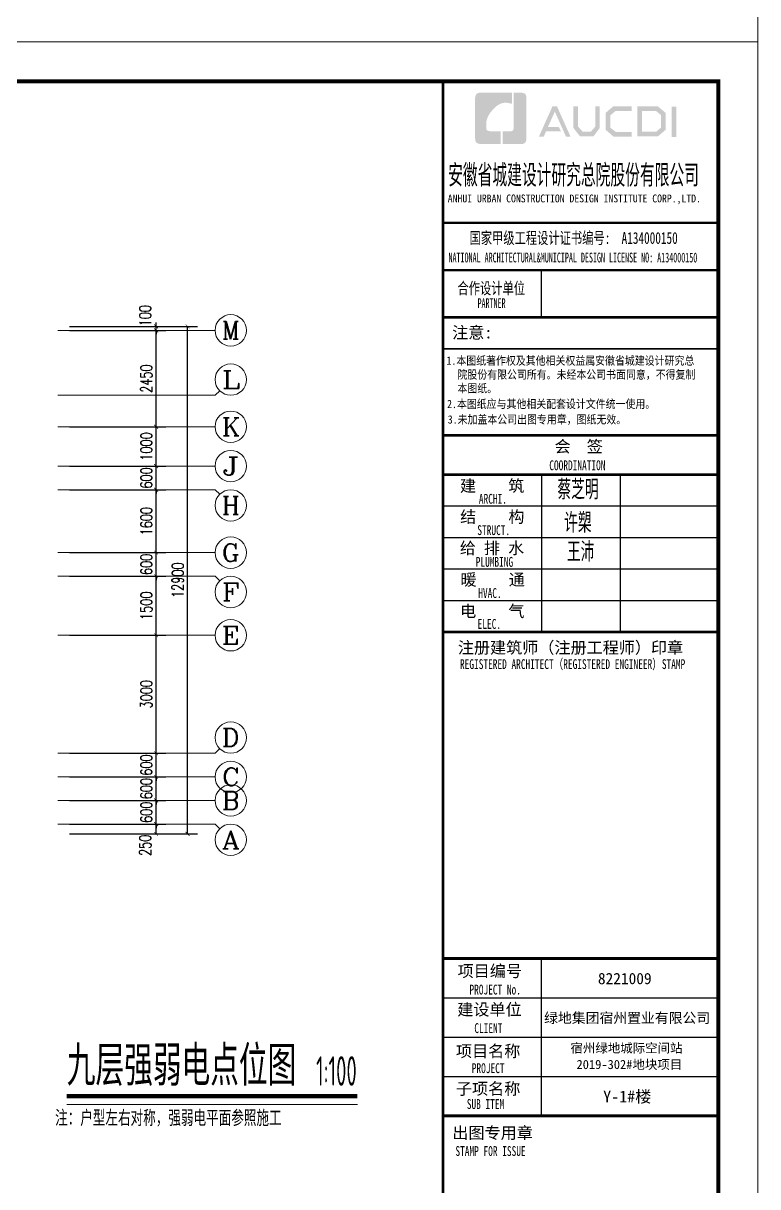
# Model space of a CAD drawing. Extents: x 3753737 to 4713801, y -857380 to 24339.
# Drawn here: x 4260236 to 4278911, y -777755 to -748179 of the extents above; entities that cross this region are included whole.
import ezdxf
from ezdxf.enums import TextEntityAlignment as Align

# ---------------------------------------------------------------- set-up
doc = ezdxf.new("R2010")
doc.units = 0
doc.header["$LTSCALE"] = 1000
doc.header["$MEASUREMENT"] = 0
doc.layers.get('0').update_dxf_attribs({"linetype": 'CONTINUOUS'})
doc.layers.get('Defpoints').update_dxf_attribs({"linetype": 'CONTINUOUS'})
for name, color, linetype in [('!!DIM-照明', 7, 'CONTINUOUS'), ('!!电气', 1, 'CONTINUOUS'), ('PUB_TITLE', 4, 'CONTINUOUS'), ('图签文字', 4, 'CONTINUOUS')]:
    doc.layers.add(name, color=color, linetype=linetype)
for name, color, linetype, lineweight in [('AXIS', 114, 'CONTINUOUS', 20), ('AXIS_TEXT', 7, 'CONTINUOUS', 20), ('DIM_SYMB', 252, 'CONTINUOUS', 20), ('图框', 147, 'CONTINUOUS', 20), ('图签', 147, 'CONTINUOUS', 18)]:
    doc.layers.add(name, color=color, linetype=linetype, lineweight=lineweight)
doc.styles.add('_TCH_AXIS', font='COMPLEX', dxfattribs={"bigfont": 'GBCBIG'})
doc.styles.add('_TCH_DIM_T3', font='SIMPLEX.shx', dxfattribs={"width": 0.705882, "bigfont": 'GBCBIG.shx'})
doc.styles.add('_TEL_DIM', font='SIMPLEX', dxfattribs={"width": 0.8, "height": 3.5, "bigfont": 'HZTXT'})
doc.styles.add('COMPLEX', font='COMPLEX')
doc.styles.add('HT', font='simhei.ttf')
doc.styles.get("Standard").update_dxf_attribs({"font": 'gbenor.shx', "bigfont": 'gbcbig.shx'})
doc.styles.add('宋体', font='', dxfattribs={"height": 4})
doc.styles.add('建筑图签-1', font='simhei.ttf', dxfattribs={"width": 0.7})
doc.styles.add('建筑图签-2', font='TXT.shx', dxfattribs={"width": 0.5, "bigfont": 'HZTXT.shx'})
doc.styles.get('宋体').set_extended_font_data('SimSun')
doc.dimstyles.new('_TCH_ARCH&&100', dxfattribs={"dimtxt": 297.5, "dimasz": 100, "dimexe": 250, "dimexo": 300, "dimgap": 100, "dimtad": 1, "dimdec": 0, "dimzin": 0, "dimdsep": 46, "dimtxsty": '_TCH_DIM_T3', "dimblk": 'ARCHTICK', "dimcen": 0.09, "dimclrt": 7, "dimazin": 2, "dimtfac": 1, "dimtdec": 0, "dimtix": 1, "dimtmove": 2, "dimatfit": 3, "dimfxl": 1, "dimtolj": 1, "dimtzin": 0, "dimarcsym": 0})

# ---------------------------------------------------------------- blocks, each defined once
blk = doc.blocks.new('_ArchTick')
at = {"color": 0, "linetype": 'ByBlock', "const_width": 0.15}
blk.add_lwpolyline([(-0.5, -0.5), (0.5, 0.5)], dxfattribs=at)
blk = doc.blocks.new('*D539')
at = {"layer": 'AXIS', "color": 0, "lineweight": -2, "transparency": 16777216}
for p, q in [((64102, -6232), (67352, -6232)), ((67102, -19132), (67102, -6232)), ((64102, -19132), (67352, -19132))]:
    blk.add_line(p, q, dxfattribs=at)
at = {"layer": 'Defpoints', "color": 0, "transparency": 16777216}
for p in [(63802, -6232), (67102, -6232), (63802, -19132)]:
    blk.add_point(p, dxfattribs=at)
at = {"layer": 'AXIS', "color": 0, "lineweight": -2, "transparency": 16777216, "xscale": 100, "yscale": 100, "zscale": 100}
for p, rotation in [((67102, -6232), 90), ((67102, -19132), 270)]:
    blk.add_blockref('_ArchTick', p, dxfattribs=dict(at, rotation=rotation))
at = {"layer": 'AXIS', "color": 7, "transparency": 16777216, "insert": (66854, -12682), "char_height": 297.5, "attachment_point": 5, "rotation": 90, "style": '_TCH_DIM_T3'}
blk.add_mtext('\\A1;12900', dxfattribs=at)
blk = doc.blocks.new('*D540')
at = {"layer": 'AXIS', "color": 0, "lineweight": -2, "transparency": 16777216}
for p, q in [((64102, -18882), (66552, -18882)), ((66302, -19132), (66302, -18882)), ((64102, -19132), (66552, -19132))]:
    blk.add_line(p, q, dxfattribs=at)
at = {"layer": 'Defpoints', "color": 0, "transparency": 16777216}
for p in [(63802, -18882), (66302, -18882), (63802, -19132)]:
    blk.add_point(p, dxfattribs=at)
at = {"layer": 'AXIS', "color": 0, "lineweight": -2, "transparency": 16777216, "xscale": 100, "yscale": 100, "zscale": 100}
for p, rotation in [((66302, -18882), 90), ((66302, -19132), 270)]:
    blk.add_blockref('_ArchTick', p, dxfattribs=dict(at, rotation=rotation))
at = {"layer": 'AXIS', "color": 7, "transparency": 16777216, "insert": (66027, -19421), "char_height": 297.5, "attachment_point": 5, "rotation": 90, "style": '_TCH_DIM_T3'}
blk.add_mtext('\\A1;250', dxfattribs=at)
blk = doc.blocks.new('*D541')
at = {"layer": 'AXIS', "color": 0, "lineweight": -2, "transparency": 16777216}
for p, q in [((64102, -18282), (66552, -18282)), ((66302, -18282), (66302, -18182)), ((66302, -18882), (66302, -18282)), ((64102, -18882), (66552, -18882)), ((66302, -18882), (66302, -18982))]:
    blk.add_line(p, q, dxfattribs=at)
at = {"layer": 'Defpoints', "color": 0, "transparency": 16777216}
for p in [(63802, -18282), (66302, -18282), (63802, -18882)]:
    blk.add_point(p, dxfattribs=at)
at = {"layer": 'AXIS', "color": 0, "lineweight": -2, "transparency": 16777216, "xscale": 100, "yscale": 100, "zscale": 100}
for p, rotation in [((66302, -18282), 270), ((66302, -18882), 90)]:
    blk.add_blockref('_ArchTick', p, dxfattribs=dict(at, rotation=rotation))
at = {"layer": 'AXIS', "color": 7, "transparency": 16777216, "insert": (66054, -18582), "char_height": 297.5, "attachment_point": 5, "rotation": 90, "style": '_TCH_DIM_T3'}
blk.add_mtext('\\A1;600', dxfattribs=at)
blk = doc.blocks.new('*D542')
at = {"layer": 'AXIS', "color": 0, "lineweight": -2, "transparency": 16777216}
for p, q in [((64102, -17682), (66552, -17682)), ((66302, -17682), (66302, -17582)), ((66302, -18282), (66302, -17682)), ((64102, -18282), (66552, -18282)), ((66302, -18282), (66302, -18382))]:
    blk.add_line(p, q, dxfattribs=at)
at = {"layer": 'Defpoints', "color": 0, "transparency": 16777216}
for p in [(63802, -17682), (66302, -17682), (63802, -18282)]:
    blk.add_point(p, dxfattribs=at)
at = {"layer": 'AXIS', "color": 0, "lineweight": -2, "transparency": 16777216, "xscale": 100, "yscale": 100, "zscale": 100}
for p, rotation in [((66302, -17682), 270), ((66302, -18282), 90)]:
    blk.add_blockref('_ArchTick', p, dxfattribs=dict(at, rotation=rotation))
at = {"layer": 'AXIS', "color": 7, "transparency": 16777216, "insert": (66054, -17982), "char_height": 297.5, "attachment_point": 5, "rotation": 90, "style": '_TCH_DIM_T3'}
blk.add_mtext('\\A1;600', dxfattribs=at)
blk = doc.blocks.new('*D543')
at = {"layer": 'AXIS', "color": 0, "lineweight": -2, "transparency": 16777216}
for p, q in [((64102, -17082), (66552, -17082)), ((66302, -17082), (66302, -16982)), ((66302, -17682), (66302, -17082)), ((64102, -17682), (66552, -17682)), ((66302, -17682), (66302, -17782))]:
    blk.add_line(p, q, dxfattribs=at)
at = {"layer": 'Defpoints', "color": 0, "transparency": 16777216}
for p in [(63802, -17082), (66302, -17082), (63802, -17682)]:
    blk.add_point(p, dxfattribs=at)
at = {"layer": 'AXIS', "color": 0, "lineweight": -2, "transparency": 16777216, "xscale": 100, "yscale": 100, "zscale": 100}
for p, rotation in [((66302, -17082), 270), ((66302, -17682), 90)]:
    blk.add_blockref('_ArchTick', p, dxfattribs=dict(at, rotation=rotation))
at = {"layer": 'AXIS', "color": 7, "transparency": 16777216, "insert": (66054, -17382), "char_height": 297.5, "attachment_point": 5, "rotation": 90, "style": '_TCH_DIM_T3'}
blk.add_mtext('\\A1;600', dxfattribs=at)
blk = doc.blocks.new('*D544')
at = {"layer": 'AXIS', "color": 0, "lineweight": -2, "transparency": 16777216}
for p, q in [((64102, -14082), (66552, -14082)), ((66302, -17082), (66302, -14082)), ((64102, -17082), (66552, -17082))]:
    blk.add_line(p, q, dxfattribs=at)
at = {"layer": 'Defpoints', "color": 0, "transparency": 16777216}
for p in [(63802, -14082), (66302, -14082), (63802, -17082)]:
    blk.add_point(p, dxfattribs=at)
at = {"layer": 'AXIS', "color": 0, "lineweight": -2, "transparency": 16777216, "xscale": 100, "yscale": 100, "zscale": 100}
for p, rotation in [((66302, -14082), 90), ((66302, -17082), 270)]:
    blk.add_blockref('_ArchTick', p, dxfattribs=dict(at, rotation=rotation))
at = {"layer": 'AXIS', "color": 7, "transparency": 16777216, "insert": (66054, -15582), "char_height": 297.5, "attachment_point": 5, "rotation": 90, "style": '_TCH_DIM_T3'}
blk.add_mtext('\\A1;3000', dxfattribs=at)
blk = doc.blocks.new('*D545')
at = {"layer": 'AXIS', "color": 0, "lineweight": -2, "transparency": 16777216}
for p, q in [((64102, -12582), (66552, -12582)), ((66302, -14082), (66302, -12582)), ((64102, -14082), (66552, -14082))]:
    blk.add_line(p, q, dxfattribs=at)
at = {"layer": 'Defpoints', "color": 0, "transparency": 16777216}
for p in [(63802, -12582), (66302, -12582), (63802, -14082)]:
    blk.add_point(p, dxfattribs=at)
at = {"layer": 'AXIS', "color": 0, "lineweight": -2, "transparency": 16777216, "xscale": 100, "yscale": 100, "zscale": 100}
for p, rotation in [((66302, -12582), 90), ((66302, -14082), 270)]:
    blk.add_blockref('_ArchTick', p, dxfattribs=dict(at, rotation=rotation))
at = {"layer": 'AXIS', "color": 7, "transparency": 16777216, "insert": (66054, -13332), "char_height": 297.5, "attachment_point": 5, "rotation": 90, "style": '_TCH_DIM_T3'}
blk.add_mtext('\\A1;1500', dxfattribs=at)
blk = doc.blocks.new('*D546')
at = {"layer": 'AXIS', "color": 0, "lineweight": -2, "transparency": 16777216}
for p, q in [((64102, -11982), (66552, -11982)), ((66302, -11982), (66302, -11882)), ((66302, -12582), (66302, -11982)), ((64102, -12582), (66552, -12582)), ((66302, -12582), (66302, -12682))]:
    blk.add_line(p, q, dxfattribs=at)
at = {"layer": 'Defpoints', "color": 0, "transparency": 16777216}
for p in [(63802, -11982), (66302, -11982), (63802, -12582)]:
    blk.add_point(p, dxfattribs=at)
at = {"layer": 'AXIS', "color": 0, "lineweight": -2, "transparency": 16777216, "xscale": 100, "yscale": 100, "zscale": 100}
for p, rotation in [((66302, -11982), 270), ((66302, -12582), 90)]:
    blk.add_blockref('_ArchTick', p, dxfattribs=dict(at, rotation=rotation))
at = {"layer": 'AXIS', "color": 7, "transparency": 16777216, "insert": (66054, -12282), "char_height": 297.5, "attachment_point": 5, "rotation": 90, "style": '_TCH_DIM_T3'}
blk.add_mtext('\\A1;600', dxfattribs=at)
blk = doc.blocks.new('*D547')
at = {"layer": 'AXIS', "color": 0, "lineweight": -2, "transparency": 16777216}
for p, q in [((64102, -10382), (66552, -10382)), ((66302, -11982), (66302, -10382)), ((64102, -11982), (66552, -11982))]:
    blk.add_line(p, q, dxfattribs=at)
at = {"layer": 'Defpoints', "color": 0, "transparency": 16777216}
for p in [(63802, -10382), (66302, -10382), (63802, -11982)]:
    blk.add_point(p, dxfattribs=at)
at = {"layer": 'AXIS', "color": 0, "lineweight": -2, "transparency": 16777216, "xscale": 100, "yscale": 100, "zscale": 100}
for p, rotation in [((66302, -10382), 90), ((66302, -11982), 270)]:
    blk.add_blockref('_ArchTick', p, dxfattribs=dict(at, rotation=rotation))
at = {"layer": 'AXIS', "color": 7, "transparency": 16777216, "insert": (66054, -11182), "char_height": 297.5, "attachment_point": 5, "rotation": 90, "style": '_TCH_DIM_T3'}
blk.add_mtext('\\A1;1600', dxfattribs=at)
blk = doc.blocks.new('*D548')
at = {"layer": 'AXIS', "color": 0, "lineweight": -2, "transparency": 16777216}
for p, q in [((66302, -9782), (66302, -9682)), ((64102, -9782), (66552, -9782)), ((66302, -10382), (66302, -9782)), ((64102, -10382), (66552, -10382)), ((66302, -10382), (66302, -10482))]:
    blk.add_line(p, q, dxfattribs=at)
at = {"layer": 'Defpoints', "color": 0, "transparency": 16777216}
for p in [(63802, -9782), (66302, -9782), (63802, -10382)]:
    blk.add_point(p, dxfattribs=at)
at = {"layer": 'AXIS', "color": 0, "lineweight": -2, "transparency": 16777216, "xscale": 100, "yscale": 100, "zscale": 100}
for p, rotation in [((66302, -9782), 270), ((66302, -10382), 90)]:
    blk.add_blockref('_ArchTick', p, dxfattribs=dict(at, rotation=rotation))
at = {"layer": 'AXIS', "color": 7, "transparency": 16777216, "insert": (66054, -10082), "char_height": 297.5, "attachment_point": 5, "rotation": 90, "style": '_TCH_DIM_T3'}
blk.add_mtext('\\A1;600', dxfattribs=at)
blk = doc.blocks.new('*D549')
at = {"layer": 'AXIS', "color": 0, "lineweight": -2, "transparency": 16777216}
for p, q in [((64102, -8782), (66552, -8782)), ((66302, -9782), (66302, -8782)), ((64102, -9782), (66552, -9782))]:
    blk.add_line(p, q, dxfattribs=at)
at = {"layer": 'Defpoints', "color": 0, "transparency": 16777216}
for p in [(63802, -8782), (66302, -8782), (63802, -9782)]:
    blk.add_point(p, dxfattribs=at)
at = {"layer": 'AXIS', "color": 0, "lineweight": -2, "transparency": 16777216, "xscale": 100, "yscale": 100, "zscale": 100}
for p, rotation in [((66302, -8782), 90), ((66302, -9782), 270)]:
    blk.add_blockref('_ArchTick', p, dxfattribs=dict(at, rotation=rotation))
at = {"layer": 'AXIS', "color": 7, "transparency": 16777216, "insert": (66054, -9282), "char_height": 297.5, "attachment_point": 5, "rotation": 90, "style": '_TCH_DIM_T3'}
blk.add_mtext('\\A1;1000', dxfattribs=at)
blk = doc.blocks.new('*D550')
at = {"layer": 'AXIS', "color": 0, "lineweight": -2, "transparency": 16777216}
for p, q in [((64102, -6332), (66552, -6332)), ((66302, -8782), (66302, -6332)), ((64102, -8782), (66552, -8782))]:
    blk.add_line(p, q, dxfattribs=at)
at = {"layer": 'Defpoints', "color": 0, "transparency": 16777216}
for p in [(63802, -6332), (66302, -6332), (63802, -8782)]:
    blk.add_point(p, dxfattribs=at)
at = {"layer": 'AXIS', "color": 0, "lineweight": -2, "transparency": 16777216, "xscale": 100, "yscale": 100, "zscale": 100}
for p, rotation in [((66302, -6332), 90), ((66302, -8782), 270)]:
    blk.add_blockref('_ArchTick', p, dxfattribs=dict(at, rotation=rotation))
at = {"layer": 'AXIS', "color": 7, "transparency": 16777216, "insert": (66054, -7557), "char_height": 297.5, "attachment_point": 5, "rotation": 90, "style": '_TCH_DIM_T3'}
blk.add_mtext('\\A1;2450', dxfattribs=at)
blk = doc.blocks.new('*D551')
at = {"layer": 'AXIS', "color": 0, "lineweight": -2, "transparency": 16777216}
for p, q in [((66302, -6232), (66302, -6132)), ((64102, -6232), (66552, -6232)), ((64102, -6332), (66552, -6332)), ((66302, -6332), (66302, -6232)), ((66302, -6332), (66302, -6432))]:
    blk.add_line(p, q, dxfattribs=at)
at = {"layer": 'Defpoints', "color": 0, "transparency": 16777216}
for p in [(63802, -6232), (63802, -6332), (66302, -6232)]:
    blk.add_point(p, dxfattribs=at)
at = {"layer": 'AXIS', "color": 0, "lineweight": -2, "transparency": 16777216, "xscale": 100, "yscale": 100, "zscale": 100}
for p, rotation in [((66302, -6232), 270), ((66302, -6332), 90)]:
    blk.add_blockref('_ArchTick', p, dxfattribs=dict(at, rotation=rotation))
at = {"layer": 'AXIS', "color": 7, "transparency": 16777216, "insert": (66027, -5957), "char_height": 297.5, "attachment_point": 5, "rotation": 90, "style": '_TCH_DIM_T3'}
blk.add_mtext('\\A1;100', dxfattribs=at)
blk = doc.blocks.new('_AXISO')
blk.add_circle((0, 0), 0.5)
at = {"layer": 'AXIS_TEXT', "style": 'COMPLEX', "width": 1.041667}
blk.add_attdef('A', text='', height=0.56, dxfattribs=at).set_placement((-0.25, -0.28), (0.25, -0.28), align=Align.FIT)
blk = doc.blocks.new('院标1')
h = blk.add_hatch(color=150)
h.dxf.hatch_style = 1
h.set_gradient(color1=(33, 113, 253), color2=(33, 113, 253), tint=1, name='INVCURVED')
edge = h.paths.add_edge_path()
edge.add_spline(control_points=[(116373, 648379), (116379, 648379), (116382, 648379), (116391, 648379), (116391, 648379), (116391, 648379), (116616, 648379), (116616, 648379), (116616, 648379), (116616, 648379), (116616, 648054), (116616, 648054), (116616, 648054), (116616, 648054), (116108, 648054), (116108, 648054), (116108, 648054), (116028, 648054), (115963, 648111), (115963, 648199), (115963, 648199), (115963, 648199), (115963, 649215), (115963, 649215), (115963, 649215), (115963, 649295), (116018, 649360), (116108, 649360), (116108, 649360), (116108, 649360), (116897, 649360), (116897, 649360), (116897, 649360), (116897, 649360), (116897, 649080), (116897, 649080), (116897, 649080), (116897, 649080), (116566, 649140), (116356, 648859), (116356, 648859), (116245, 648719), (116240, 648545), (116247, 648466), (116247, 648466), (116254, 648386), (116247, 648466), (116247, 648466), (116247, 648466), (116247, 648466), (116258, 648374), (116373, 648379)], knot_values=[0, 0, 0, 0, 0.071429, 0.071429, 0.071429, 0.107143, 0.142857, 0.142857, 0.142857, 0.178571, 0.214286, 0.214286, 0.214286, 0.25, 0.285714, 0.285714, 0.285714, 0.321429, 0.357143, 0.357143, 0.357143, 0.392857, 0.428571, 0.428571, 0.428571, 0.464286, 0.5, 0.5, 0.5, 0.535714, 0.571429, 0.571429, 0.571429, 0.607143, 0.642857, 0.642857, 0.642857, 0.678571, 0.714286, 0.714286, 0.714286, 0.75, 0.785714, 0.785714, 0.785714, 0.821429, 0.857143, 0.857143, 0.857143, 0.928571, 1, 1, 1, 1], degree=3, periodic=0)
h = blk.add_hatch(color=150)
h.dxf.hatch_style = 1
h.set_gradient(color1=(33, 113, 253), color2=(33, 113, 253), tint=1, name='INVCURVED')
edge = h.paths.add_edge_path()
edge.add_spline(control_points=[(117268, 649215), (117268, 649215), (117268, 648199), (117268, 648199), (117268, 648199), (117268, 648114), (117212, 648054), (117123, 648054), (117123, 648054), (117123, 648054), (116663, 648054), (116663, 648054), (116663, 648054), (116663, 648054), (116663, 648379), (116663, 648379), (116663, 648379), (116663, 648379), (116865, 648379), (116865, 648379), (116865, 648379), (116907, 648379), (116941, 648413), (116941, 648455), (116941, 648455), (116941, 648455), (116941, 649360), (116941, 649360), (116941, 649360), (116941, 649360), (117123, 649360), (117123, 649360), (117123, 649360), (117204, 649360), (117268, 649306), (117268, 649215)], knot_values=[0, 0, 0, 0, 0.1, 0.1, 0.1, 0.15, 0.2, 0.2, 0.2, 0.25, 0.3, 0.3, 0.3, 0.35, 0.4, 0.4, 0.4, 0.45, 0.5, 0.5, 0.5, 0.55, 0.6, 0.6, 0.6, 0.65, 0.7, 0.7, 0.7, 0.75, 0.8, 0.8, 0.8, 0.9, 1, 1, 1, 1], degree=3, periodic=0)
blk = doc.blocks.new('A$C190A5FEA')
at = {"layer": 'PUB_TITLE'}
h = blk.add_hatch(color=4, dxfattribs=at)
h.paths.add_polyline_path([(-1192, -642), (-1066, -642), (-1066, -1412), (-1192, -1412)])
h.paths.add_polyline_path([(-1944, -758), (-1944, -1284), (-1584, -1284), (-1460, -1177), (-1460, -859), (-1580, -758)], flags=16)
h.paths.add_polyline_path([(-2062, -640), (-2062, -1402), (-1540, -1402), (-1341, -1232), (-1341, -804), (-1537, -640)])
h.paths.add_polyline_path([(-2205, -636), (-2205, -752), (-2612, -752), (-2745, -863), (-2745, -1182), (-2612, -1285), (-2203, -1285), (-2203, -1407), (-2667, -1407), (-2869, -1232), (-2869, -804), (-2671, -636)])
h.paths.add_polyline_path([(-3688, -638), (-3568, -638), (-3568, -1149), (-3454, -1280), (-3243, -1280), (-3129, -1149), (-3129, -638), (-3015, -638), (-3015, -1186), (-3179, -1403), (-3517, -1403), (-3688, -1184)])
h.paths.add_polyline_path([(-4220, -640), (-4103, -640), (-3761, -1404), (-3877, -1404), (-4158, -770), (-4333, -1158), (-4062, -1158), (-4001, -1273), (-4382, -1273), (-4441, -1406), (-4564, -1406)])
for points, const_width in [([(-7000, -6000), (0, -6000)], 70), ([(-7000, -6801), (0, -6801)], 35)]:
    blk.add_lwpolyline(points, dxfattribs=dict(const_width=const_width))
at = {"layer": '图框'}
for p, q in [((-7000, -3600), (0, -3600)), ((-7000, -3600), (0, -3600)), ((-7000, -4800), (0, -4800))]:
    blk.add_line(p, q, dxfattribs=at)
for points, const_width in [([(-7000, -57400), (-7000, 0)], 70), ([(-7000, -3600), (0, -3600)], 60), ([(-7000, -4800), (0, -4800)], 60), ([(-7000, -4800), (0, -4800)], 60), ([(-4500, -4800), (-4500, -6000)], 35), ([(-7000, -6000), (0, -6000)], 60), ([(-6992, -9000), (8, -9000)], 60), ([(-6992, -10000), (8, -10000)], 70), ([(-6992, -10000), (8, -10000)], 70), ([(-4492, -10000), (-4492, -14000)], 35), ([(-2492, -10000), (-2492, -14000)], 35), ([(-6992, -10800), (8, -10800)], 35), ([(-6992, -11600), (8, -11600)], 35), ([(-6992, -12400), (8, -12400)], 35), ([(-6992, -13200), (8, -13200)], 35), ([(-6992, -14000), (8, -14000)], 70), ([(-7000, -22300), (0, -22300)], 70), ([(-7000, -22300), (0, -22300)], 70), ([(-4500, -26300), (-4500, -22300)], 35), ([(-7000, -23300), (0, -23300)], 35), ([(-7000, -24300), (0, -24300)], 35), ([(-7000, -25300), (0, -25300)], 35), ([(0, -26300), (-7000, -26300)], 70)]:
    blk.add_lwpolyline(points, dxfattribs=dict(at, const_width=const_width))
blk.add_blockref('院标1', (-122149, -649649))
at = {"layer": 'PUB_TITLE', "style": 'HT', "width": 0.88}
for s, p in [('1.本图纸著作权及其他相关权益属安徽省城建设计研究总', (-6914, -7207)), ('院股份有限公司所有。未经本公司书面同意，不得复制', (-6635, -7561)), ('本图纸。', (-6635, -7911)), (' 2.本图纸应与其他相关配套设计文件统一使用。 ', (-7025, -8308)), ('3.未加盖本公司出图专用章，图纸无效。', (-6882, -8702))]:
    blk.add_text(s, height=210, dxfattribs=at).set_placement(p)
at = {"layer": '图签', "color": 154, "style": '宋体'}
for s, height, p in [('8221009', 286.7, (-3063, -22952)), ('绿地集团宿州置业有限公司', 258.01, (-4432, -23938)), ('宿州绿地城际空间站', 232.2, (-3762, -24691)), ('2019-302#地块项目', 232.21, (-3608, -25109))]:
    blk.add_text(s, height=height, dxfattribs=at).set_placement(p)
at = {"layer": '图签文字', "color": 7, "style": '建筑图签-1'}
for s, height, width, p in [('安徽省城建设计研究总院股份有限公司', 500, 0.55, (-6872, -2623)), ('国家甲级工程设计证书编号:  A134000150', 300, 0.7, (-6328, -4133)), ('合作设计单位', 300, 0.7, (-6635, -5410))]:
    blk.add_text(s, height=height, dxfattribs=dict(at, width=width)).set_placement(p)
at = {"layer": '图签文字', "linetype": 'Continuous', "style": '建筑图签-1', "width": 0.91}
blk.add_text('ANHUI URBAN CONSTRUCTION DESIGN INSTITUTE CORP.,LTD.', height=200, dxfattribs=at).set_placement((-6882, -3078))
at = {"layer": '图签文字', "style": '建筑图签-1'}
for s, width, p in [('NATIONAL ARCHITECTURAL&MUNICIPAL DESIGN LICENSE NO: A134000150', 0.6, (-6863, -4605)), ('PARTNER', 0.6, (-6125, -5766)), ('COORDINATION', 0.7, (-4300, -9887)), ('ARCHI.', 0.7, (-6091, -10738)), ('STRUCT.', 0.7, (-6130, -11535)), ('PLUMBING', 0.7, (-6171, -12342)), ('HVAC.', 0.7, (-6106, -13135)), ('ELEC.', 0.7, (-6122, -13920)), ('REGISTERED ARCHITECT（REGISTERED ENGINEER）STAMP', 0.7, (-6571, -14941)), ('PROJECT No.', 0.7, (-6330, -23215, -1799)), ('CLIENT', 0.7, (-6206, -24194)), ('PROJECT', 0.7, (-6271, -25213)), ('SUB ITEM', 0.7, (-6398, -26124)), ('STAMP FOR ISSUE', 0.7, (-6687, -27319))]:
    blk.add_text(s, height=250, dxfattribs=dict(at, width=width)).set_placement(p)
at = {"layer": '图签文字', "color": 7, "style": '建筑图签-1'}
for s, p in [('注意:', (-6769, -6537)), ('会  签', (-4165, -9432)), ('建    筑', (-6570, -10433)), ('结    构', (-6566, -11221)), ('给 排 水', (-6575, -12015)), ('暖    通', (-6557, -12818)), ('电    气', (-6567, -13618)), ('注册建筑师（注册工程师）印章', (-6625, -14546)), ('项目编号', (-6632, -22768)), ('建设单位', (-6640, -23745)), ('项目名称', (-6673, -24803)), ('子项名称', (-6673, -25760)), ('出图专用章', (-6764, -26882))]:
    blk.add_text(s, height=300, dxfattribs=at).set_placement(p)
at = {"layer": '图签文字', "color": 1, "style": '建筑图签-2', "width": 0.7}
for s, p in [('蔡芝明', (-4094, -10629)), ('许槊', (-3925, -11472)), ('王沛', (-3854, -12213))]:
    blk.add_text(s, height=500, dxfattribs=at).set_placement(p)
at = {"layer": '图签文字', "color": 2, "style": '建筑图签-1'}
blk.add_text('Y-1#楼', height=300, dxfattribs=at).set_placement((-2931, -25959))
blk = doc.blocks.new('A$C100F5A36')
at = {"layer": 'AXIS'}
for p, q in [((63802.5, -6332.4), (67802.5, -6332.4)), ((63802.5, -7982.4), (67802.5, -7982.4)), ((67919.6, -7865.2), (67802.5, -7982.4)), ((63802.5, -8782.4), (67802.5, -8782.4)), ((63802.5, -9782.4), (67802.5, -9782.4)), ((63802.5, -10382.1), (67802.5, -10382.1)), ((67919.6, -10499.3), (67802.5, -10382.1)), ((63802.5, -11982.4), (67802.5, -11982.4)), ((63802.5, -12582.4), (67802.5, -12582.4)), ((67919.6, -12699.6), (67802.5, -12582.4)), ((63802.5, -14082.4), (67802.5, -14082.4)), ((63802.5, -17082.4), (67802.5, -17082.4)), ((67919.6, -16965.2), (67802.5, -17082.4)), ((63802.5, -17682.4), (67802.5, -17682.4)), ((63802.5, -18282.4), (67802.5, -18282.4)), ((63802.5, -18882.4), (67802.5, -18882.4)), ((67919.6, -18999.6), (67802.5, -18882.4))]:
    blk.add_line(p, q, dxfattribs=at)
ref = blk.add_blockref('_AXISO', (68202.5, -6332.4), dxfattribs=dict(at, xscale=800, yscale=800, zscale=800))
ref.add_attrib('A', 'M', dxfattribs={"layer": 'AXIS_TEXT', "height": 452.5, "style": '_TCH_AXIS'}).set_placement((67976.2, -6558.7), (68428.7, -6558.7), align=Align.FIT)
ref = blk.add_blockref('_AXISO', (68202.5, -7582.4), dxfattribs=dict(at, xscale=800, yscale=800, zscale=800))
ref.add_attrib('A', 'L', dxfattribs={"layer": 'AXIS_TEXT', "height": 452.5, "style": '_TCH_AXIS', "width": 1.4}).set_placement((67976.2, -7808.7), (68428.7, -7808.7), align=Align.FIT)
ref = blk.add_blockref('_AXISO', (68202.5, -8782.4), dxfattribs=dict(at, xscale=800, yscale=800, zscale=800))
ref.add_attrib('A', 'K', dxfattribs={"layer": 'AXIS_TEXT', "height": 452.5, "style": '_TCH_AXIS', "width": 1.105263}).set_placement((67976.2, -9008.7), (68428.7, -9008.7), align=Align.FIT)
ref = blk.add_blockref('_AXISO', (68202.5, -9782.4), dxfattribs=dict(at, xscale=800, yscale=800, zscale=800))
ref.add_attrib('A', 'J', dxfattribs={"layer": 'AXIS_TEXT', "height": 452.5, "style": '_TCH_AXIS', "width": 1.909091}).set_placement((67976.2, -10008.7), (68428.7, -10008.7), align=Align.FIT)
ref = blk.add_blockref('_AXISO', (68202.5, -10782.1), dxfattribs=dict(at, xscale=800, yscale=800, zscale=800))
ref.add_attrib('A', 'H', dxfattribs={"layer": 'AXIS_TEXT', "height": 452.5, "style": '_TCH_AXIS', "width": 1.05}).set_placement((67976.2, -11008.4), (68428.7, -11008.4), align=Align.FIT)
ref = blk.add_blockref('_AXISO', (68202.5, -11982.4), dxfattribs=dict(at, xscale=800, yscale=800, zscale=800))
ref.add_attrib('A', 'G', dxfattribs={"layer": 'AXIS_TEXT', "height": 452.5, "style": '_TCH_AXIS', "width": 1.166667}).set_placement((67976.2, -12208.7), (68428.7, -12208.7), align=Align.FIT)
ref = blk.add_blockref('_AXISO', (68202.5, -12982.4), dxfattribs=dict(at, xscale=800, yscale=800, zscale=800))
ref.add_attrib('A', 'F', dxfattribs={"layer": 'AXIS_TEXT', "height": 452.5, "style": '_TCH_AXIS', "width": 1.3125}).set_placement((67976.2, -13208.7), (68428.7, -13208.7), align=Align.FIT)
ref = blk.add_blockref('_AXISO', (68202.5, -14082.4), dxfattribs=dict(at, xscale=800, yscale=800, zscale=800))
ref.add_attrib('A', 'E', dxfattribs={"layer": 'AXIS_TEXT', "height": 452.5, "style": '_TCH_AXIS', "width": 1.3125}).set_placement((67976.2, -14308.7), (68428.7, -14308.7), align=Align.FIT)
ref = blk.add_blockref('_AXISO', (68202.5, -16682.4), dxfattribs=dict(at, xscale=800, yscale=800, zscale=800))
ref.add_attrib('A', 'D', dxfattribs={"layer": 'AXIS_TEXT', "height": 452.5, "style": '_TCH_AXIS', "width": 1.235294}).set_placement((67976.2, -16908.7), (68428.7, -16908.7), align=Align.FIT)
ref = blk.add_blockref('_AXISO', (68202.5, -17682.4), dxfattribs=dict(at, xscale=800, yscale=800, zscale=800))
ref.add_attrib('A', 'C', dxfattribs={"layer": 'AXIS_TEXT', "height": 452.5, "style": '_TCH_AXIS', "width": 1.4}).set_placement((67976.2, -17908.7), (68428.7, -17908.7), align=Align.FIT)
ref = blk.add_blockref('_AXISO', (68202.5, -18282.4), dxfattribs=dict(at, xscale=800, yscale=800, zscale=800))
ref.add_attrib('A', 'B', dxfattribs={"layer": 'AXIS_TEXT', "height": 452.5, "style": '_TCH_AXIS', "width": 1.235294}).set_placement((67976.2, -18508.7), (68428.7, -18508.7), align=Align.FIT)
ref = blk.add_blockref('_AXISO', (68202.5, -19282.4), dxfattribs=dict(at, xscale=800, yscale=800, zscale=800))
ref.add_attrib('A', 'A', dxfattribs={"layer": 'AXIS_TEXT', "height": 452.5, "style": '_TCH_AXIS', "width": 1.166667}).set_placement((67976.2, -19508.7), (68428.7, -19508.7), align=Align.FIT)
for base, p1, p2, text, picture, middle in [((66302.5, -6232.4), (63802.5, -6332.4), (63802.5, -6232.4), '100', '*D551', (66027.5, -5957.4)), ((66302.5, -18882.4), (63802.5, -19132.4), (63802.5, -18882.4), '250', '*D540', (66027.5, -19421.4))]:
    dim = blk.add_linear_dim(base=base, p1=p1, p2=p2, angle=90, text=text, dimstyle='_TCH_ARCH&&100', dxfattribs=at)
    dim.commit()
    dim.dimension.update_dxf_attribs({"geometry": picture, "text_midpoint": middle, "dimtype": 129})
for p1, p2, distance, text, picture, middle in [((63802.5, -19132.4), (63802.5, -6232.4), -3300, '12900', '*D539', (66853.7, -12682.4)), ((63802.5, -8782.4), (63802.5, -6332.4), -2500, '2450', '*D550', (66053.7, -7557.4)), ((63802.5, -9782.4), (63802.5, -8782.4), -2500, '1000', '*D549', (66053.7, -9282.4)), ((63802.5, -10382.1), (63802.5, -9782.4), -2500, '600', '*D548', (66053.7, -10082.3)), ((63802.5, -11982.4), (63802.5, -10382.1), -2500, '1600', '*D547', (66053.7, -11182.3)), ((63802.5, -12582.4), (63802.5, -11982.4), -2500, '600', '*D546', (66053.7, -12282.4)), ((63802.5, -14082.4), (63802.5, -12582.4), -2500, '1500', '*D545', (66053.7, -13332.4)), ((63802.5, -17082.4), (63802.5, -14082.4), -2500, '3000', '*D544', (66053.7, -15582.4)), ((63802.5, -17682.4), (63802.5, -17082.4), -2500, '600', '*D543', (66053.7, -17382.4)), ((63802.5, -18282.4), (63802.5, -17682.4), -2500, '600', '*D542', (66053.7, -17982.4)), ((63802.5, -18882.4), (63802.5, -18282.4), -2500, '600', '*D541', (66053.7, -18582.4))]:
    dim = blk.add_aligned_dim(p1=p1, p2=p2, distance=distance, text=text, dimstyle='_TCH_ARCH&&100', dxfattribs=at)
    dim.commit()
    dim.dimension.update_dxf_attribs({"geometry": picture, "text_midpoint": middle})

msp = doc.modelspace()

# ---------------------------------------------------------------- linework, layer by layer
at = {"layer": 'DIM_SYMB', "color": 252, "const_width": 105}
msp.add_lwpolyline([(4261343.6, -775452.8), (4268731.9, -775452.8)], dxfattribs=at)
at = {"layer": 'DIM_SYMB', "color": 252}
msp.add_lwpolyline([(4261343.6, -775662.8), (4268731.9, -775662.8)], dxfattribs=at)
at = {"layer": '图框'}
msp.add_lwpolyline([(4194811, -689253.6), (4278911, -689253.6), (4278911, -748653.6), (4194811, -748653.6)], close=True, dxfattribs=at)

# ---------------------------------------------------------------- block references
at = {"layer": '!!电气', "color": 2}
msp.add_blockref('A$C190A5FEA', (4277911, -749653.6), dxfattribs=at)
at = {"layer": '!!电气'}
msp.add_blockref('A$C100F5A36', (4197311, -749653.6), dxfattribs=at)

# ---------------------------------------------------------------- texts
at = {"layer": '!!DIM-照明', "style": '_TEL_DIM', "width": 0.8}
msp.add_text('注：户型左右对称，强弱电平面参照施工', height=400, dxfattribs=at).set_placement((4261045.2, -776212))
at = {"layer": 'DIM_SYMB', "color": 7}
msp.add_text('九层强弱电点位图', height=1012.77, dxfattribs=at).set_placement((4261343.6, -775186.9))
at = {"layer": 'DIM_SYMB', "color": 7, "width": 0.6}
msp.add_text('1:100', height=750, dxfattribs=at).set_placement((4267681.6, -775186.9))

# ---------------------------------------------------------------- next in the draw order: linework, layer by layer
at = {"layer": '图框'}
msp.add_lwpolyline([(4194811, -748653.6), (4278911, -748653.6), (4278911, -808053.6), (4194811, -808053.6)], close=True, dxfattribs=at)
at = {"layer": '图框', "const_width": 100}
msp.add_lwpolyline([(4277911, -807053.6), (4277911, -749653.6), (4197311, -749653.6), (4197311, -807053.6)], close=True, dxfattribs=at)

doc.saveas('drawing.dxf')
